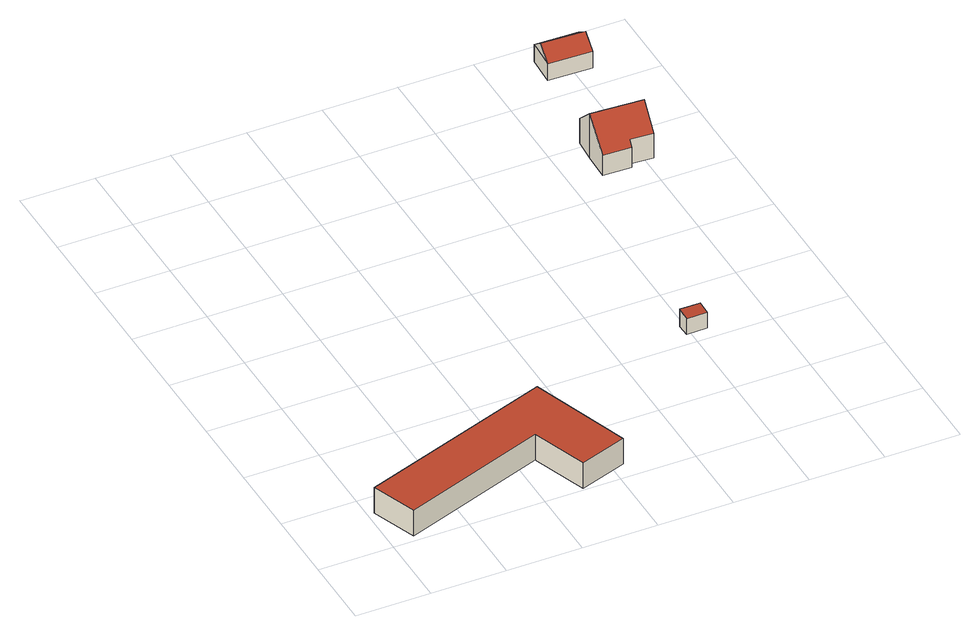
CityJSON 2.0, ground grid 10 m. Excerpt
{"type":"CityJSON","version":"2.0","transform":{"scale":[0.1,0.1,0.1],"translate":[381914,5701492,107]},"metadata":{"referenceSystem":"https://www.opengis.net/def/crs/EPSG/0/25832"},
"CityObjects":{
"building1":{"type":"Building","attributes":{"Gemeindeschluessel":"05954036","Geometrietyp2DReferenz":"3000","function":"31001_2720","roofType":"1000","measuredHeight":3.79},"geometry":[{"type":"Solid","lod":"2","boundaries":[[[[0,1,2,3]],[[4,5,1,0]],[[6,7,5,4]],[[8,9,7,6]],[[10,11,9,8]],[[3,2,11,10]],[[8,6,4,0,3,10]],[[1,5,7,9,11,2]]]],"semantics":{"surfaces":[{"type":"WallSurface"},{"type":"RoofSurface"},{"type":"GroundSurface"}],"values":[[0,0,0,0,0,0,1,2]]}}]},
"building2":{"type":"Building","attributes":{"Gemeindeschluessel":"05954036","Geometrietyp2DReferenz":"3000","function":"31001_2720","roofType":"2100","measuredHeight":2.63},"geometry":[{"type":"Solid","lod":"2","boundaries":[[[[12,13,14,15]],[[16,17,13,12]],[[18,19,17,16]],[[15,14,19,18]],[[16,12,15,18]],[[13,17,19,14]]]],"semantics":{"surfaces":[{"type":"WallSurface"},{"type":"RoofSurface"},{"type":"GroundSurface"}],"values":[[0,0,0,0,1,2]]}}]},
"building3":{"type":"Building","attributes":{"Gemeindeschluessel":"05954036","Geometrietyp2DReferenz":"3000","function":"31001_1010","roofType":"3100","measuredHeight":6.64},"geometry":[{"type":"Solid","lod":"2","boundaries":[[[[20,21,22,23]],[[24,25,21,20]],[[26,27,25,24]],[[28,29,27,26]],[[30,31,29,28]],[[32,33,31,30]],[[34,35,33,32]],[[23,22,35,34]],[[28,26,24,30]],[[20,23,34,32,30,24]],[[21,25,27,29,31,33,35,22]]]],"semantics":{"surfaces":[{"type":"WallSurface"},{"type":"RoofSurface"},{"type":"GroundSurface"}],"values":[[0,0,0,0,0,0,0,0,1,1,2]]}}]},
"building4":{"type":"Building","attributes":{"Gemeindeschluessel":"05954036","Geometrietyp2DReferenz":"3000","function":"31001_2000","roofType":"3100","measuredHeight":4.09},"geometry":[{"type":"Solid","lod":"2","boundaries":[[[[36,37,38,39]],[[40,41,37,36]],[[42,43,41,40]],[[39,38,43,42]],[[36,44,40]],[[42,45,39]],[[39,45,44,36]],[[40,44,45,42]],[[37,41,43,38]]]],"semantics":{"surfaces":[{"type":"WallSurface"},{"type":"RoofSurface"},{"type":"GroundSurface"}],"values":[[0,0,0,0,0,0,1,1,2]]}}]}
},
"vertices":[
[31,9,42],[31,9,4],[226,78,4],[226,78,42],[9,70,42],[9,70,4],[269,161,42],[269,161,4],[316,25,42],[316,25,4],[252,3,42],[252,3,4],
[486,218,45],[486,218,19],[486,200,19],[486,200,42],[513,218,45],[513,218,19],[514,201,42],[514,201,19],
[532,519,51],[532,519,21],[570,518,21],[570,518,51],[534,557,87],[534,557,21],[536,588,58],[536,588,21],[605,584,58],[605,584,21],[604,553,87],[604,553,21],[602,523,58],[602,523,21],[571,525,58],[571,525,21],
[616,753,46],[616,753,20],[558,755,20],[558,755,46],[615,713,45],[615,713,20],[556,715,45],[556,715,20],[615,733,61],[557,736,61]
]}
